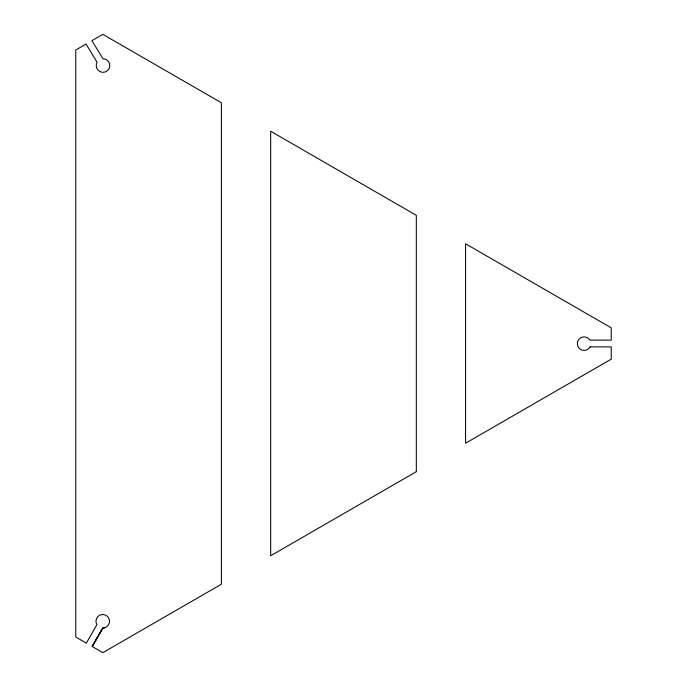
<?xml version="1.0" encoding="UTF-8"?>
<svg xmlns="http://www.w3.org/2000/svg" width="687" height="687" viewBox="0 0 687 687"><rect width="100%" height="100%" fill="white"/><g stroke="black" fill="none" stroke-linecap="round" stroke-linejoin="round"><path stroke-width="1.03" d="M102.784 628.055L92.187 646.484L102.861 652.65L221.412 584.208L221.412 102.792L102.861 34.35L91.946 40.653L102.998 58.79A6.776 6.776 0 0 1 109.748 66.15A6.776 6.776 0 0 1 101.822 72.229A6.776 6.776 0 0 1 96.455 63.805L97.082 62.302L86.081 44.037L75.768 49.996L75.768 637.004L86.382 643.135L96.867 624.672A6.776 6.776 0 0 1 99.864 615.148A6.776 6.776 0 0 1 109.096 618.97A6.776 6.776 0 0 1 104.484 627.832L102.784 628.055L92.187 646.484L102.775 628.055L104.484 627.832M590.064 346.883L590.004 347.038A6.776 6.776 0 0 1 580.249 349.202A6.776 6.776 0 0 1 578.943 339.301A6.776 6.776 0 0 1 588.922 338.863L589.884 340.117L611.232 340.117L611.232 327.854L465.588 243.773L465.588 443.227L611.232 359.146L611.232 346.883L590.064 346.883M416.322 471.677L270.678 555.766L270.678 131.234L416.322 215.323L416.322 471.677"/></g></svg>
